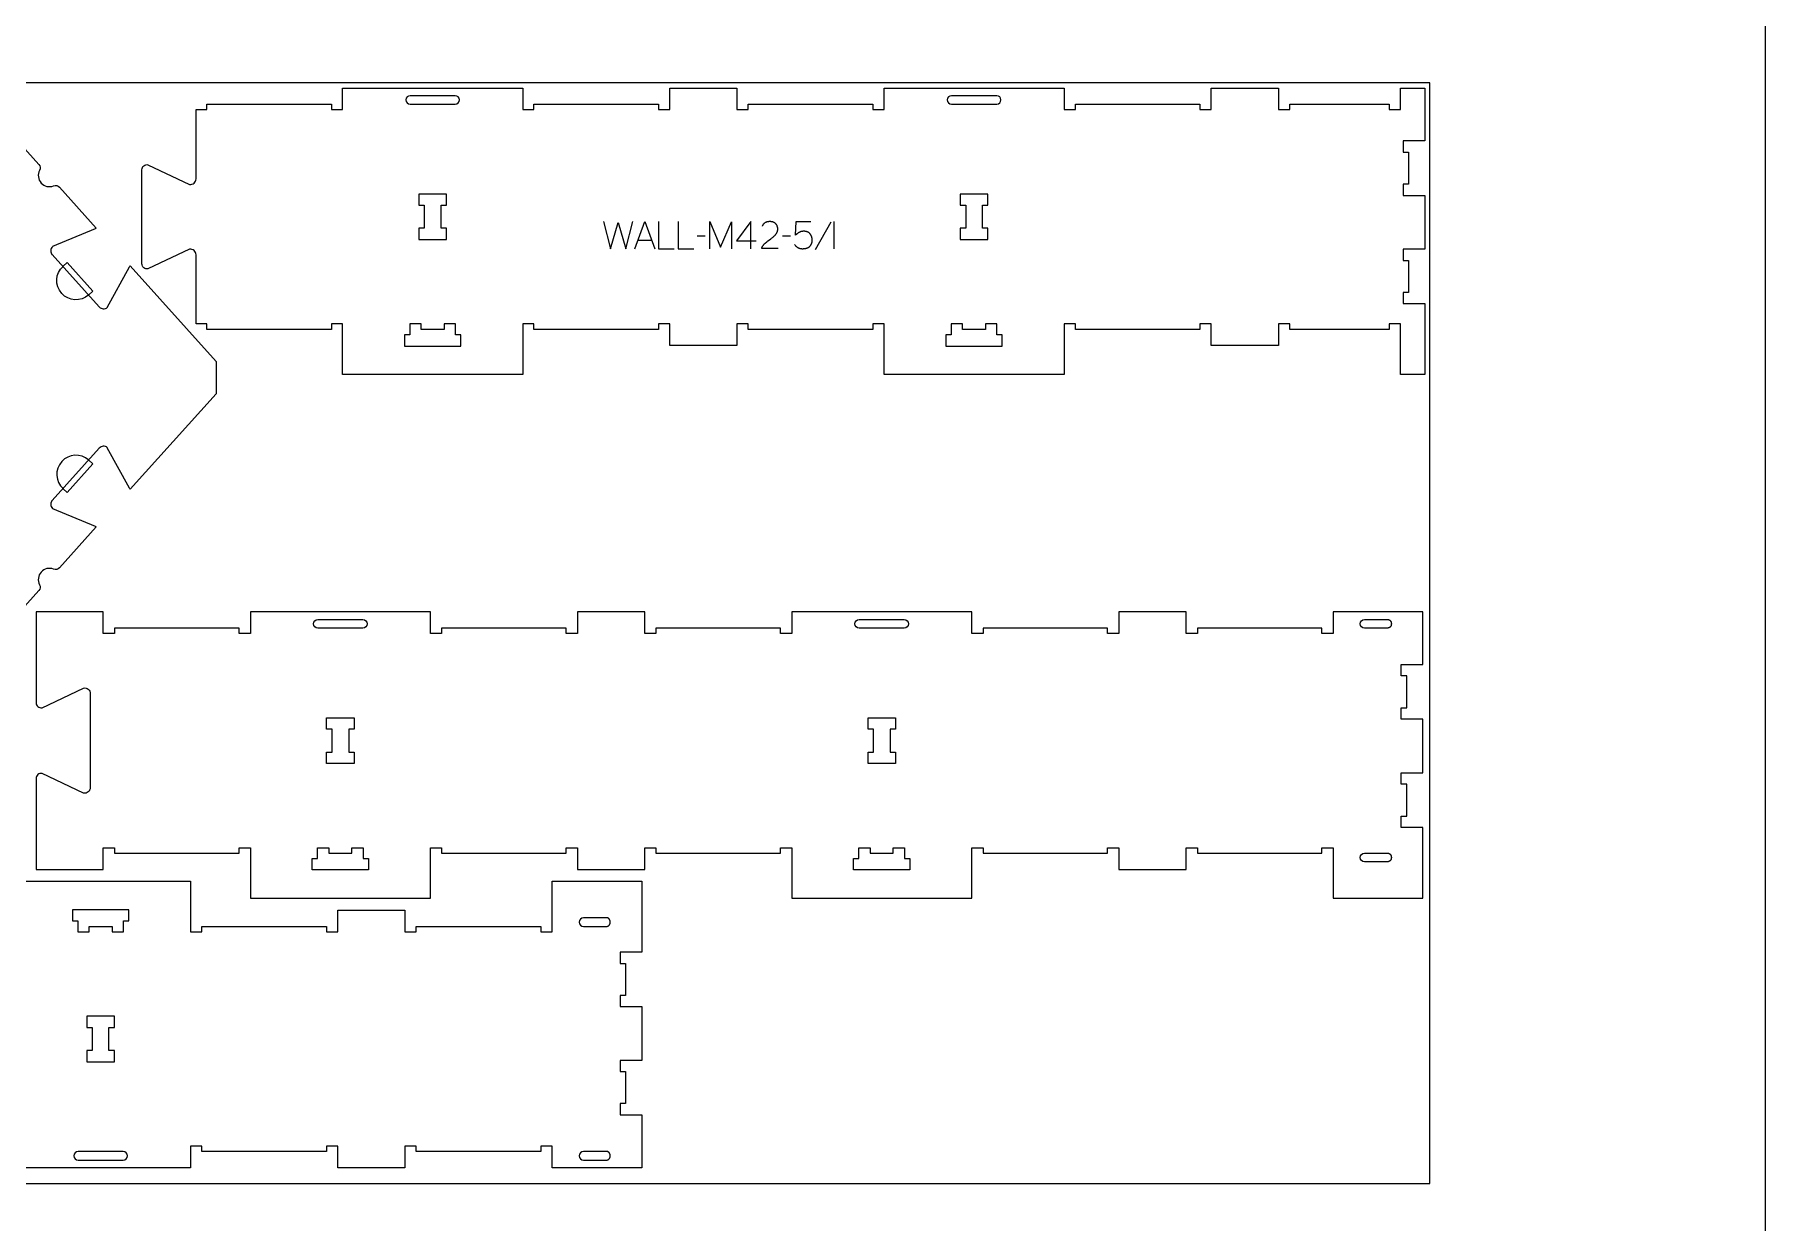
# Model space of a CAD drawing. Extents: x -7518 to -4335, y -27186 to -19593.
# Drawn here: x -6253 to -4335, y -25520 to -24203 of the extents above; entities that cross this region are included whole.
import ezdxf

# ---------------------------------------------------------------- set-up
doc = ezdxf.new("R2010")
doc.units = 0
for name, color, linetype in [('0_SHEET_SPRUCEPLY_2440X122', 1, 'CONTINUOUS'), ('1_ANYTOOL_1MMDEEP_LABELS_S', 2, 'CONTINUOUS'), ('3_ANYTOOL_CUTTHROUGH_INSID', 4, 'CONTINUOUS'), ('4_ANYTOOL_CUTTHROUGH_OUTSI', 5, 'CONTINUOUS'), ('5_ANYTOOL_HALF_MILL_9MM_IN', 3, 'CONTINUOUS'), ('DONOTCUT', 18, 'CONTINUOUS')]:
    doc.layers.add(name, color=color, linetype=linetype)

msp = doc.modelspace()

# ---------------------------------------------------------------- linework, layer by layer
at = {"layer": '0_SHEET_SPRUCEPLY_2440X122'}
msp.add_lwpolyline([(-7146.3, -24256.7), (-7146.3, -25476.7), (-4706.3, -25476.7), (-4706.3, -24256.7)], close=True, dxfattribs=at)
at = {"layer": '1_ANYTOOL_1MMDEEP_LABELS_S'}
for points in [[(-5622.1, -24410.5), (-5614.4, -24440.5), (-5605.9, -24411.4), (-5597.4, -24440.5), (-5589.9, -24410.5)], [(-5587.4, -24440.5), (-5576.5, -24410.5), (-5565.4, -24440.5)], [(-5561.1, -24410.5), (-5561.1, -24440.5), (-5544, -24440.5)], [(-5539.3, -24410.5), (-5539.3, -24440.5), (-5522.2, -24440.5)], [(-5504.4, -24440.5), (-5504.4, -24410.5), (-5492.4, -24438.9), (-5480.4, -24410.6), (-5480.4, -24440.5)], [(-5458.9, -24440.5), (-5458.8, -24410.4), (-5474.9, -24431.8)], [(-5428.7, -24440.4), (-5447, -24440.4), (-5446.8, -24439.9), (-5446.7, -24439.7), (-5446.7, -24439.5), (-5446.6, -24439.3), (-5446.5, -24439.1), (-5446.4, -24438.8), (-5446.3, -24438.6), (-5446.2, -24438.4), (-5446.1, -24438.2), (-5446, -24438), (-5445.9, -24437.8), (-5445.8, -24437.6), (-5445.6, -24437.4), (-5445.5, -24437.2), (-5445.4, -24437), (-5445.3, -24436.8), (-5445.1, -24436.6), (-5445, -24436.5), (-5444.9, -24436.3), (-5444.7, -24436.1), (-5444.6, -24435.9), (-5444.4, -24435.7), (-5444.3, -24435.6), (-5444.1, -24435.4), (-5444, -24435.2), (-5443.8, -24435), (-5443.6, -24434.9), (-5443.5, -24434.7), (-5443.3, -24434.6), (-5442.9, -24434.2), (-5441.4, -24433), (-5440, -24431.8), (-5438.4, -24430.7), (-5436.9, -24429.6), (-5436.2, -24429), (-5435.4, -24428.4), (-5434.7, -24427.8), (-5434, -24427.3), (-5433.4, -24426.7), (-5432.7, -24426.1), (-5432.1, -24425.5), (-5431.5, -24424.8), (-5431.4, -24424.7), (-5431.2, -24424.5), (-5431.1, -24424.4), (-5430.9, -24424.2), (-5430.8, -24424), (-5430.7, -24423.9), (-5430.6, -24423.7), (-5430.5, -24423.5), (-5430.4, -24423.3), (-5430.3, -24423.2), (-5430.2, -24423), (-5430.1, -24422.8), (-5430, -24422.6), (-5429.9, -24422.4), (-5429.8, -24422.3), (-5429.7, -24422.1), (-5429.7, -24421.9), (-5429.6, -24421.7), (-5429.5, -24421.5), (-5429.5, -24421.3), (-5429.4, -24421.1), (-5429.4, -24420.9), (-5429.3, -24420.7), (-5429.3, -24420.5), (-5429.3, -24420.2), (-5429.2, -24420), (-5429.2, -24419.8), (-5429.2, -24419.6), (-5429.2, -24419.4), (-5429.2, -24419.2), (-5429.1, -24418.9), (-5429.1, -24418.7), (-5429.1, -24418.5), (-5429.2, -24418.2), (-5429.2, -24418), (-5429.2, -24417.7), (-5429.2, -24417.5), (-5429.2, -24417.3), (-5429.3, -24417), (-5429.3, -24416.8), (-5429.3, -24416.6), (-5429.4, -24416.4), (-5429.4, -24416.2), (-5429.5, -24416), (-5429.6, -24415.8), (-5429.6, -24415.6), (-5429.7, -24415.4), (-5429.8, -24415.2), (-5429.9, -24415), (-5429.9, -24414.8), (-5430, -24414.6), (-5430.1, -24414.4), (-5430.2, -24414.3), (-5430.3, -24414.1), (-5430.4, -24413.9), (-5430.6, -24413.8), (-5430.7, -24413.6), (-5430.8, -24413.4), (-5430.9, -24413.3), (-5431.1, -24413.1), (-5431.2, -24413), (-5431.4, -24412.9), (-5431.5, -24412.7), (-5431.7, -24412.6), (-5431.8, -24412.5), (-5432, -24412.3), (-5432.2, -24412.2), (-5432.3, -24412.1), (-5432.5, -24412), (-5432.7, -24411.9), (-5432.8, -24411.8), (-5433, -24411.7), (-5433.2, -24411.6), (-5433.4, -24411.5), (-5433.6, -24411.4), (-5433.8, -24411.3), (-5433.9, -24411.2), (-5434.1, -24411.1), (-5434.3, -24411.1), (-5434.5, -24411), (-5434.7, -24410.9), (-5434.9, -24410.9), (-5435.1, -24410.8), (-5435.4, -24410.8), (-5435.6, -24410.7), (-5435.8, -24410.7), (-5436, -24410.6), (-5436.2, -24410.6), (-5436.4, -24410.6), (-5436.7, -24410.6), (-5436.9, -24410.5), (-5437.1, -24410.5), (-5437.3, -24410.5), (-5437.6, -24410.5), (-5438.1, -24410.5), (-5438.4, -24410.5), (-5438.8, -24410.5), (-5439.1, -24410.5), (-5439.5, -24410.6), (-5439.8, -24410.6), (-5440.2, -24410.7), (-5440.5, -24410.7), (-5440.8, -24410.8), (-5441.1, -24410.9), (-5441.3, -24410.9), (-5441.4, -24411), (-5441.6, -24411), (-5441.7, -24411.1), (-5441.9, -24411.1), (-5442, -24411.2), (-5442.2, -24411.3), (-5442.3, -24411.3), (-5442.5, -24411.4), (-5442.6, -24411.5), (-5442.7, -24411.5), (-5442.9, -24411.6), (-5443, -24411.7), (-5443.1, -24411.8), (-5443.3, -24411.8), (-5443.4, -24411.9), (-5443.5, -24412), (-5443.7, -24412.1), (-5443.8, -24412.2), (-5443.9, -24412.3), (-5444, -24412.4), (-5444.1, -24412.5), (-5444.3, -24412.6), (-5444.4, -24412.7), (-5444.5, -24412.8), (-5444.6, -24412.9), (-5444.7, -24413), (-5444.8, -24413.1), (-5444.9, -24413.2), (-5445, -24413.4), (-5445.2, -24413.5), (-5445.3, -24413.6), (-5445.5, -24413.8), (-5445.7, -24414.1), (-5445.8, -24414.4), (-5446, -24414.7), (-5446.2, -24415), (-5446.4, -24415.3), (-5446.5, -24415.6)], [(-5410.7, -24435.7), (-5410.5, -24436), (-5410.2, -24436.3), (-5410, -24436.6), (-5409.8, -24436.8), (-5409.6, -24437.1), (-5409.4, -24437.3), (-5409.1, -24437.6), (-5408.9, -24437.8), (-5408.6, -24438), (-5408.4, -24438.2), (-5408.1, -24438.4), (-5407.9, -24438.6), (-5407.6, -24438.8), (-5407.3, -24439), (-5407.1, -24439.1), (-5406.8, -24439.3), (-5406.5, -24439.4), (-5406.2, -24439.6), (-5405.9, -24439.7), (-5405.6, -24439.8), (-5405.3, -24439.9), (-5405, -24440), (-5404.7, -24440.1), (-5404.4, -24440.2), (-5404.1, -24440.3), (-5403.8, -24440.3), (-5403.4, -24440.4), (-5403.1, -24440.4), (-5402.8, -24440.4), (-5402.4, -24440.5), (-5402.1, -24440.5), (-5401.7, -24440.5), (-5401.3, -24440.5), (-5400.9, -24440.5), (-5400.5, -24440.4), (-5400.1, -24440.4), (-5399.7, -24440.4), (-5399.3, -24440.3), (-5398.9, -24440.3), (-5398.6, -24440.2), (-5398.2, -24440.2), (-5397.9, -24440.1), (-5397.5, -24440), (-5397.2, -24439.9), (-5396.8, -24439.8), (-5396.5, -24439.7), (-5396.2, -24439.6), (-5395.9, -24439.4), (-5395.7, -24439.4), (-5395.6, -24439.3), (-5395.4, -24439.2), (-5395.3, -24439.1), (-5395.1, -24439.1), (-5395, -24439), (-5394.8, -24438.9), (-5394.7, -24438.8), (-5394.5, -24438.7), (-5394.4, -24438.6), (-5394.3, -24438.5), (-5394.1, -24438.3), (-5394, -24438.2), (-5393.9, -24438.1), (-5393.7, -24438), (-5393.6, -24437.8), (-5393.5, -24437.7), (-5393.3, -24437.6), (-5393.2, -24437.4), (-5393.1, -24437.3), (-5393, -24437.1), (-5392.9, -24437), (-5392.8, -24436.8), (-5392.6, -24436.6), (-5392.5, -24436.5), (-5392.4, -24436.3), (-5392.3, -24436.1), (-5392.2, -24435.9), (-5392, -24435.6), (-5391.8, -24435.2), (-5391.7, -24434.9), (-5391.6, -24434.7), (-5391.5, -24434.4), (-5391.4, -24434.2), (-5391.3, -24433.9), (-5391.2, -24433.7), (-5391.2, -24433.5), (-5391.1, -24433.2), (-5391.1, -24433), (-5391, -24432.7), (-5391, -24432.5), (-5390.9, -24432.3), (-5390.9, -24432), (-5390.9, -24431.8), (-5390.9, -24431.5), (-5390.9, -24431.3), (-5390.9, -24431), (-5390.9, -24430.8), (-5390.9, -24430.5), (-5390.9, -24430.3), (-5390.9, -24430), (-5391, -24429.8), (-5391, -24429.5), (-5391, -24429.3), (-5391.1, -24429), (-5391.1, -24428.8), (-5391.2, -24428.5), (-5391.2, -24428.3), (-5391.3, -24428.1), (-5391.3, -24427.8), (-5391.4, -24427.6), (-5391.5, -24427.4), (-5391.5, -24427.1), (-5391.6, -24426.9), (-5391.7, -24426.7), (-5391.8, -24426.5), (-5391.9, -24426.3), (-5392, -24426.1), (-5392.1, -24425.9), (-5392.2, -24425.7), (-5392.3, -24425.5), (-5392.5, -24425.3), (-5392.6, -24425.1), (-5392.7, -24424.9), (-5392.8, -24424.7), (-5393, -24424.5), (-5393.1, -24424.3), (-5393.3, -24424.1), (-5393.4, -24423.9), (-5393.6, -24423.8), (-5393.7, -24423.6), (-5393.9, -24423.4), (-5394.1, -24423.3), (-5394.2, -24423.1), (-5394.4, -24423), (-5394.6, -24422.8), (-5394.8, -24422.7), (-5395, -24422.6), (-5395.2, -24422.5), (-5395.4, -24422.3), (-5395.6, -24422.2), (-5395.8, -24422.1), (-5396, -24422), (-5396.2, -24421.9), (-5396.4, -24421.8), (-5396.6, -24421.8), (-5396.9, -24421.7), (-5397.1, -24421.6), (-5397.3, -24421.5), (-5397.6, -24421.5), (-5397.8, -24421.4), (-5398.1, -24421.4), (-5398.3, -24421.3), (-5398.6, -24421.3), (-5398.8, -24421.3), (-5399.1, -24421.2), (-5399.4, -24421.2), (-5399.7, -24421.2), (-5399.9, -24421.2), (-5400.2, -24421.2), (-5400.6, -24421.2), (-5400.9, -24421.2), (-5401.3, -24421.2), (-5401.6, -24421.3), (-5401.9, -24421.3), (-5402.2, -24421.4), (-5402.6, -24421.4), (-5402.9, -24421.5), (-5403.2, -24421.6), (-5403.5, -24421.6), (-5403.8, -24421.7), (-5404.1, -24421.8), (-5404.4, -24421.9), (-5404.7, -24422.1), (-5405, -24422.2), (-5405.2, -24422.3), (-5405.5, -24422.5), (-5405.8, -24422.6), (-5406, -24422.8), (-5406.3, -24423), (-5406.6, -24423.1), (-5406.8, -24423.3), (-5407.1, -24423.5), (-5407.4, -24423.7), (-5407.6, -24423.9), (-5407.9, -24424.1), (-5408.2, -24424.3), (-5408.4, -24424.6), (-5409, -24425), (-5409.5, -24425.5), (-5408.7, -24410.5), (-5392.5, -24410.5)], [(-5370.3, -24411), (-5387.5, -24441.7)], [(-5366.8, -24410.5), (-5366.8, -24440.5)], [(-5583.9, -24430.9), (-5569, -24430.9)], [(-5509.6, -24426.6), (-5518.4, -24426.7)], [(-5474.9, -24431.8), (-5453.1, -24431.8)], [(-5415, -24426.6), (-5423.7, -24426.7)]]:
    msp.add_lwpolyline(points, dxfattribs=at)
at = {"layer": '3_ANYTOOL_CUTTHROUGH_INSID', "color": 4}
for points in [[(-5786.5, -24270.9), (-5836.5, -24270.9, 1), (-5836.5, -24280.4), (-5786.5, -24280.4, 1)], [(-5186.5, -24270.9), (-5236.5, -24270.9, 1), (-5236.5, -24280.4), (-5186.5, -24280.4, 1)], [(-5938.9, -24851.5), (-5888.9, -24851.5, -1), (-5888.9, -24861), (-5938.9, -24861, -1)], [(-5338.9, -24851.5), (-5288.9, -24851.5, -1), (-5288.9, -24861), (-5338.9, -24861, -1)], [(-4778.9, -24851.5), (-4753.1, -24851.5), (-4753, -24851.5), (-4752.9, -24851.5), (-4752.8, -24851.5), (-4752.7, -24851.5), (-4752.6, -24851.5), (-4752.6, -24851.5), (-4752.5, -24851.5), (-4752.4, -24851.6), (-4752.3, -24851.6), (-4752.2, -24851.6), (-4752.1, -24851.6), (-4752, -24851.7), (-4751.9, -24851.7), (-4751.8, -24851.8), (-4751.7, -24851.8), (-4751.6, -24851.8), (-4751.5, -24851.9), (-4751.4, -24851.9), (-4751.3, -24852), (-4751.2, -24852), (-4751.1, -24852.1), (-4751, -24852.2), (-4750.9, -24852.2), (-4750.9, -24852.3), (-4750.8, -24852.4), (-4750.7, -24852.4), (-4750.6, -24852.5), (-4750.5, -24852.6), (-4750.5, -24852.7), (-4750.4, -24852.8), (-4750.3, -24852.8), (-4750.2, -24852.9), (-4750.2, -24853), (-4750.1, -24853.1), (-4750, -24853.2), (-4750, -24853.3), (-4749.9, -24853.4), (-4749.8, -24853.5), (-4749.8, -24853.6), (-4749.7, -24853.7), (-4749.7, -24853.8), (-4749.6, -24853.9), (-4749.6, -24854), (-4749.5, -24854.1), (-4749.5, -24854.2), (-4749.5, -24854.3), (-4749.4, -24854.4), (-4749.4, -24854.5), (-4749.4, -24854.6), (-4749.3, -24854.7), (-4749.3, -24854.8), (-4749.3, -24854.9), (-4749.2, -24855.1), (-4749.2, -24855.2), (-4749.2, -24855.3), (-4749.2, -24855.4), (-4749.2, -24855.5), (-4749.2, -24855.6), (-4749.2, -24855.7), (-4749.1, -24855.8), (-4749.1, -24855.9), (-4749.1, -24856), (-4749.1, -24856.1), (-4749.1, -24856.2), (-4749.1, -24856.3), (-4749.1, -24856.4), (-4749.1, -24856.6), (-4749.1, -24856.7), (-4749.2, -24856.8), (-4749.2, -24856.9), (-4749.2, -24857), (-4749.2, -24857.1), (-4749.2, -24857.2), (-4749.2, -24857.3), (-4749.2, -24857.4), (-4749.3, -24857.5), (-4749.3, -24857.6), (-4749.3, -24857.7), (-4749.4, -24857.8), (-4749.4, -24858), (-4749.4, -24858.1), (-4749.5, -24858.2), (-4749.5, -24858.3), (-4749.5, -24858.4), (-4749.6, -24858.5), (-4749.6, -24858.6), (-4749.7, -24858.7), (-4749.7, -24858.8), (-4749.8, -24858.9), (-4749.8, -24859), (-4749.9, -24859.1), (-4750, -24859.2), (-4750, -24859.3), (-4750.1, -24859.4), (-4750.2, -24859.5), (-4750.2, -24859.5), (-4750.3, -24859.6), (-4750.4, -24859.7), (-4750.5, -24859.8), (-4750.5, -24859.9), (-4750.6, -24860), (-4750.7, -24860), (-4750.8, -24860.1), (-4750.9, -24860.2), (-4750.9, -24860.2), (-4751, -24860.3), (-4751.1, -24860.4), (-4751.2, -24860.4), (-4751.3, -24860.5), (-4751.4, -24860.5), (-4751.5, -24860.6), (-4751.6, -24860.6), (-4751.7, -24860.7), (-4751.8, -24860.7), (-4751.9, -24860.8), (-4752, -24860.8), (-4752.1, -24860.8), (-4752.2, -24860.8), (-4752.3, -24860.9), (-4752.4, -24860.9), (-4752.5, -24860.9), (-4752.6, -24860.9), (-4752.6, -24861), (-4752.7, -24861), (-4752.8, -24861), (-4752.9, -24861), (-4753, -24861), (-4753.1, -24861), (-4778.9, -24861, -1)], [(-4778.9, -25120, -1), (-4778.9, -25110.5), (-4753.1, -25110.5), (-4753, -25110.5), (-4752.9, -25110.5), (-4752.8, -25110.5), (-4752.7, -25110.5), (-4752.6, -25110.5), (-4752.6, -25110.5), (-4752.5, -25110.5), (-4752.4, -25110.6), (-4752.3, -25110.6), (-4752.2, -25110.6), (-4752.1, -25110.6), (-4752, -25110.7), (-4751.9, -25110.7), (-4751.8, -25110.8), (-4751.7, -25110.8), (-4751.6, -25110.8), (-4751.5, -25110.9), (-4751.4, -25110.9), (-4751.3, -25111), (-4751.2, -25111), (-4751.1, -25111.1), (-4751, -25111.2), (-4750.9, -25111.2), (-4750.9, -25111.3), (-4750.8, -25111.4), (-4750.7, -25111.4), (-4750.6, -25111.5), (-4750.5, -25111.6), (-4750.5, -25111.7), (-4750.4, -25111.8), (-4750.3, -25111.8), (-4750.2, -25111.9), (-4750.2, -25112), (-4750.1, -25112.1), (-4750, -25112.2), (-4750, -25112.3), (-4749.9, -25112.4), (-4749.8, -25112.5), (-4749.8, -25112.6), (-4749.7, -25112.7), (-4749.7, -25112.8), (-4749.6, -25112.9), (-4749.6, -25113), (-4749.5, -25113.1), (-4749.5, -25113.2), (-4749.5, -25113.3), (-4749.4, -25113.4), (-4749.4, -25113.5), (-4749.4, -25113.6), (-4749.3, -25113.7), (-4749.3, -25113.8), (-4749.3, -25113.9), (-4749.2, -25114.1), (-4749.2, -25114.2), (-4749.2, -25114.3), (-4749.2, -25114.4), (-4749.2, -25114.5), (-4749.2, -25114.6), (-4749.2, -25114.7), (-4749.1, -25114.8), (-4749.1, -25114.9), (-4749.1, -25115), (-4749.1, -25115.1), (-4749.1, -25115.2), (-4749.1, -25115.3), (-4749.1, -25115.4), (-4749.1, -25115.6), (-4749.1, -25115.7), (-4749.2, -25115.8), (-4749.2, -25115.9), (-4749.2, -25116), (-4749.2, -25116.1), (-4749.2, -25116.2), (-4749.2, -25116.3), (-4749.2, -25116.4), (-4749.3, -25116.5), (-4749.3, -25116.6), (-4749.3, -25116.7), (-4749.4, -25116.8), (-4749.4, -25117), (-4749.4, -25117.1), (-4749.5, -25117.2), (-4749.5, -25117.3), (-4749.5, -25117.4), (-4749.6, -25117.5), (-4749.6, -25117.6), (-4749.7, -25117.7), (-4749.7, -25117.8), (-4749.8, -25117.9), (-4749.8, -25118), (-4749.9, -25118.1), (-4750, -25118.2), (-4750, -25118.3), (-4750.1, -25118.4), (-4750.2, -25118.5), (-4750.2, -25118.5), (-4750.3, -25118.6), (-4750.4, -25118.7), (-4750.5, -25118.8), (-4750.5, -25118.9), (-4750.6, -25119), (-4750.7, -25119), (-4750.8, -25119.1), (-4750.9, -25119.2), (-4750.9, -25119.2), (-4751, -25119.3), (-4751.1, -25119.4), (-4751.2, -25119.4), (-4751.3, -25119.5), (-4751.4, -25119.5), (-4751.5, -25119.6), (-4751.6, -25119.6), (-4751.7, -25119.7), (-4751.8, -25119.7), (-4751.9, -25119.8), (-4752, -25119.8), (-4752.1, -25119.8), (-4752.2, -25119.8), (-4752.3, -25119.9), (-4752.4, -25119.9), (-4752.5, -25119.9), (-4752.6, -25119.9), (-4752.6, -25120), (-4752.7, -25120), (-4752.8, -25120), (-4752.9, -25120), (-4753, -25120), (-4753.1, -25120)], [(-5644.5, -25182.1, 1), (-5644.5, -25191.6), (-5618.8, -25191.6), (-5618.7, -25191.6), (-5618.6, -25191.6), (-5618.5, -25191.6), (-5618.4, -25191.6), (-5618.3, -25191.6), (-5618.2, -25191.6), (-5618.1, -25191.5), (-5618, -25191.5), (-5617.9, -25191.5), (-5617.8, -25191.5), (-5617.7, -25191.4), (-5617.6, -25191.4), (-5617.5, -25191.4), (-5617.4, -25191.3), (-5617.3, -25191.3), (-5617.2, -25191.3), (-5617.1, -25191.2), (-5617, -25191.2), (-5617, -25191.1), (-5616.9, -25191.1), (-5616.8, -25191), (-5616.7, -25190.9), (-5616.6, -25190.9), (-5616.5, -25190.8), (-5616.4, -25190.7), (-5616.3, -25190.7), (-5616.3, -25190.6), (-5616.2, -25190.5), (-5616.1, -25190.4), (-5616, -25190.3), (-5616, -25190.3), (-5615.9, -25190.2), (-5615.8, -25190.1), (-5615.7, -25190), (-5615.7, -25189.9), (-5615.6, -25189.8), (-5615.6, -25189.7), (-5615.5, -25189.6), (-5615.4, -25189.5), (-5615.4, -25189.4), (-5615.3, -25189.3), (-5615.3, -25189.2), (-5615.2, -25189.1), (-5615.2, -25189), (-5615.1, -25188.9), (-5615.1, -25188.8), (-5615.1, -25188.7), (-5615, -25188.6), (-5615, -25188.5), (-5615, -25188.4), (-5614.9, -25188.3), (-5614.9, -25188.2), (-5614.9, -25188), (-5614.9, -25187.9), (-5614.9, -25187.8), (-5614.8, -25187.7), (-5614.8, -25187.6), (-5614.8, -25187.5), (-5614.8, -25187.4), (-5614.8, -25187.3), (-5614.8, -25187.2), (-5614.8, -25187.1), (-5614.8, -25187), (-5614.8, -25186.9), (-5614.8, -25186.8), (-5614.8, -25186.6), (-5614.8, -25186.5), (-5614.8, -25186.4), (-5614.8, -25186.3), (-5614.8, -25186.2), (-5614.8, -25186.1), (-5614.8, -25186), (-5614.9, -25185.9), (-5614.9, -25185.8), (-5614.9, -25185.7), (-5614.9, -25185.6), (-5614.9, -25185.5), (-5615, -25185.4), (-5615, -25185.2), (-5615, -25185.1), (-5615.1, -25185), (-5615.1, -25184.9), (-5615.1, -25184.8), (-5615.2, -25184.7), (-5615.2, -25184.6), (-5615.3, -25184.5), (-5615.3, -25184.4), (-5615.4, -25184.3), (-5615.4, -25184.2), (-5615.5, -25184.1), (-5615.6, -25184), (-5615.6, -25183.9), (-5615.7, -25183.8), (-5615.7, -25183.7), (-5615.8, -25183.6), (-5615.9, -25183.5), (-5616, -25183.5), (-5616, -25183.4), (-5616.1, -25183.3), (-5616.2, -25183.2), (-5616.3, -25183.1), (-5616.3, -25183.1), (-5616.4, -25183), (-5616.5, -25182.9), (-5616.6, -25182.9), (-5616.7, -25182.8), (-5616.8, -25182.7), (-5616.9, -25182.7), (-5617, -25182.6), (-5617, -25182.6), (-5617.1, -25182.5), (-5617.2, -25182.5), (-5617.3, -25182.4), (-5617.4, -25182.4), (-5617.5, -25182.3), (-5617.6, -25182.3), (-5617.7, -25182.3), (-5617.8, -25182.2), (-5617.9, -25182.2), (-5618, -25182.2), (-5618.1, -25182.2), (-5618.2, -25182.2), (-5618.3, -25182.1), (-5618.4, -25182.1), (-5618.5, -25182.1), (-5618.6, -25182.1), (-5618.7, -25182.1), (-5618.8, -25182.1)], [(-6204.5, -25450.6), (-6154.5, -25450.6, 1), (-6154.5, -25441.1), (-6204.5, -25441.1, 1)], [(-5644.5, -25450.6), (-5618.8, -25450.6), (-5618.7, -25450.6), (-5618.6, -25450.6), (-5618.5, -25450.6), (-5618.4, -25450.6), (-5618.3, -25450.6), (-5618.2, -25450.6), (-5618.1, -25450.5), (-5618, -25450.5), (-5617.9, -25450.5), (-5617.8, -25450.5), (-5617.7, -25450.4), (-5617.6, -25450.4), (-5617.5, -25450.4), (-5617.4, -25450.3), (-5617.3, -25450.3), (-5617.2, -25450.3), (-5617.1, -25450.2), (-5617, -25450.2), (-5617, -25450.1), (-5616.9, -25450.1), (-5616.8, -25450), (-5616.7, -25449.9), (-5616.6, -25449.9), (-5616.5, -25449.8), (-5616.4, -25449.7), (-5616.3, -25449.7), (-5616.3, -25449.6), (-5616.2, -25449.5), (-5616.1, -25449.4), (-5616, -25449.3), (-5616, -25449.3), (-5615.9, -25449.2), (-5615.8, -25449.1), (-5615.7, -25449), (-5615.7, -25448.9), (-5615.6, -25448.8), (-5615.6, -25448.7), (-5615.5, -25448.6), (-5615.4, -25448.5), (-5615.4, -25448.4), (-5615.3, -25448.3), (-5615.3, -25448.2), (-5615.2, -25448.1), (-5615.2, -25448), (-5615.1, -25447.9), (-5615.1, -25447.8), (-5615.1, -25447.7), (-5615, -25447.6), (-5615, -25447.5), (-5615, -25447.4), (-5614.9, -25447.3), (-5614.9, -25447.2), (-5614.9, -25447), (-5614.9, -25446.9), (-5614.9, -25446.8), (-5614.8, -25446.7), (-5614.8, -25446.6), (-5614.8, -25446.5), (-5614.8, -25446.4), (-5614.8, -25446.3), (-5614.8, -25446.2), (-5614.8, -25446.1), (-5614.8, -25446), (-5614.8, -25445.9), (-5614.8, -25445.8), (-5614.8, -25445.6), (-5614.8, -25445.5), (-5614.8, -25445.4), (-5614.8, -25445.3), (-5614.8, -25445.2), (-5614.8, -25445.1), (-5614.8, -25445), (-5614.9, -25444.9), (-5614.9, -25444.8), (-5614.9, -25444.7), (-5614.9, -25444.6), (-5614.9, -25444.5), (-5615, -25444.4), (-5615, -25444.2), (-5615, -25444.1), (-5615.1, -25444), (-5615.1, -25443.9), (-5615.1, -25443.8), (-5615.2, -25443.7), (-5615.2, -25443.6), (-5615.3, -25443.5), (-5615.3, -25443.4), (-5615.4, -25443.3), (-5615.4, -25443.2), (-5615.5, -25443.1), (-5615.6, -25443), (-5615.6, -25442.9), (-5615.7, -25442.8), (-5615.7, -25442.7), (-5615.8, -25442.6), (-5615.9, -25442.5), (-5616, -25442.5), (-5616, -25442.4), (-5616.1, -25442.3), (-5616.2, -25442.2), (-5616.3, -25442.1), (-5616.3, -25442.1), (-5616.4, -25442), (-5616.5, -25441.9), (-5616.6, -25441.9), (-5616.7, -25441.8), (-5616.8, -25441.7), (-5616.9, -25441.7), (-5617, -25441.6), (-5617, -25441.6), (-5617.1, -25441.5), (-5617.2, -25441.5), (-5617.3, -25441.4), (-5617.4, -25441.4), (-5617.5, -25441.3), (-5617.6, -25441.3), (-5617.7, -25441.3), (-5617.8, -25441.2), (-5617.9, -25441.2), (-5618, -25441.2), (-5618.1, -25441.2), (-5618.2, -25441.2), (-5618.3, -25441.1), (-5618.4, -25441.1), (-5618.5, -25441.1), (-5618.6, -25441.1), (-5618.7, -25441.1), (-5618.8, -25441.1), (-5644.5, -25441.1, 1)]]:
    msp.add_lwpolyline(points, format="xyb", close=True, dxfattribs=at)
for points in [[(-5802.3, -24417.9), (-5802.3, -24392.4), (-5796.3, -24392.4), (-5796.3, -24379.9), (-5826.8, -24379.9), (-5826.8, -24392.4), (-5820.8, -24392.4), (-5820.8, -24417.9), (-5826.8, -24417.9), (-5826.8, -24430.4), (-5796.3, -24430.4), (-5796.3, -24417.9)], [(-5202.3, -24417.9), (-5202.3, -24392.4), (-5196.3, -24392.4), (-5196.3, -24379.9), (-5226.8, -24379.9), (-5226.8, -24392.4), (-5220.8, -24392.4), (-5220.8, -24417.9), (-5226.8, -24417.9), (-5226.8, -24430.4), (-5196.3, -24430.4), (-5196.3, -24417.9)], [(-5824.3, -24529.9), (-5824.3, -24523.9), (-5836.8, -24523.9), (-5836.8, -24535.9), (-5842.8, -24535.9), (-5842.8, -24548.4), (-5780.3, -24548.4), (-5780.3, -24535.9), (-5786.3, -24535.9), (-5786.3, -24523.9), (-5798.8, -24523.9), (-5798.8, -24529.9)], [(-5224.3, -24529.9), (-5224.3, -24523.9), (-5236.8, -24523.9), (-5236.8, -24535.9), (-5242.8, -24535.9), (-5242.8, -24548.4), (-5180.3, -24548.4), (-5180.3, -24535.9), (-5186.3, -24535.9), (-5186.3, -24523.9), (-5198.8, -24523.9), (-5198.8, -24529.9)], [(-5923.1, -24998.5), (-5923.1, -24973), (-5929.1, -24973), (-5929.1, -24960.5), (-5898.6, -24960.5), (-5898.6, -24973), (-5904.6, -24973), (-5904.6, -24998.5), (-5898.6, -24998.5), (-5898.6, -25011), (-5929.1, -25011), (-5929.1, -24998.5)], [(-5323.1, -24998.5), (-5323.1, -24973), (-5329.1, -24973), (-5329.1, -24960.5), (-5298.6, -24960.5), (-5298.6, -24973), (-5304.6, -24973), (-5304.6, -24998.5), (-5298.6, -24998.5), (-5298.6, -25011), (-5329.1, -25011), (-5329.1, -24998.5)], [(-5901.1, -25110.5), (-5901.1, -25104.5), (-5888.6, -25104.5), (-5888.6, -25116.5), (-5882.6, -25116.5), (-5882.6, -25129), (-5945.1, -25129), (-5945.1, -25116.5), (-5939.1, -25116.5), (-5939.1, -25104.5), (-5926.6, -25104.5), (-5926.6, -25110.5)], [(-5301.1, -25110.5), (-5301.1, -25104.5), (-5288.6, -25104.5), (-5288.6, -25116.5), (-5282.6, -25116.5), (-5282.6, -25129), (-5345.1, -25129), (-5345.1, -25116.5), (-5339.1, -25116.5), (-5339.1, -25104.5), (-5326.6, -25104.5), (-5326.6, -25110.5)], [(-6166.8, -25191.6), (-6166.8, -25197.6), (-6154.3, -25197.6), (-6154.3, -25185.6), (-6148.3, -25185.6), (-6148.3, -25173.1), (-6210.8, -25173.1), (-6210.8, -25185.6), (-6204.8, -25185.6), (-6204.8, -25197.6), (-6192.3, -25197.6), (-6192.3, -25191.6)], [(-6188.8, -25303.6), (-6188.8, -25329.1), (-6194.8, -25329.1), (-6194.8, -25341.6), (-6164.3, -25341.6), (-6164.3, -25329.1), (-6170.3, -25329.1), (-6170.3, -25303.6), (-6164.3, -25303.6), (-6164.3, -25291.1), (-6194.8, -25291.1), (-6194.8, -25303.6)]]:
    msp.add_lwpolyline(points, close=True, dxfattribs=at)
at = {"layer": '4_ANYTOOL_CUTTHROUGH_OUTSI', "color": 5}
for points in [[(-4751.5, -24280.4), (-4751.5, -24286.4), (-4739, -24286.4), (-4739, -24286.2), (-4739, -24262.4), (-4712, -24262.4), (-4712, -24320.9), (-4736, -24320.9), (-4736, -24333.4), (-4730, -24333.4), (-4730, -24368.9), (-4736, -24368.9), (-4736, -24381.4), (-4712, -24381.4), (-4712, -24440.9), (-4736, -24440.9), (-4736, -24453.4), (-4730, -24453.4), (-4730, -24488.9), (-4736, -24488.9), (-4736, -24501.4), (-4712, -24501.4), (-4712, -24579.9), (-4739, -24579.9), (-4739, -24523.9), (-4751.5, -24523.9), (-4751.5, -24529.9), (-4761.5, -24529.9), (-4861.8, -24529.9), (-4861.8, -24523.9), (-4874.3, -24523.9), (-4874.3, -24547.9), (-4948.8, -24547.9), (-4948.8, -24523.9), (-4961.3, -24523.9), (-4961.3, -24529.9), (-5099.3, -24529.9), (-5099.3, -24523.9), (-5111.8, -24523.9), (-5111.8, -24524.2), (-5111.8, -24579.9), (-5311.3, -24579.9), (-5311.3, -24524.2), (-5311.3, -24523.9), (-5323.8, -24523.9), (-5323.8, -24529.9), (-5361.5, -24529.9), (-5461.8, -24529.9), (-5461.8, -24523.9), (-5474.3, -24523.9), (-5474.3, -24547.9), (-5548.8, -24547.9), (-5548.8, -24523.9), (-5561.3, -24523.9), (-5561.3, -24529.9), (-5699.3, -24529.9), (-5699.3, -24523.9), (-5711.8, -24523.9), (-5711.8, -24524.2), (-5711.8, -24579.9), (-5911.3, -24579.9), (-5911.3, -24524.2), (-5911.3, -24523.9), (-5923.8, -24523.9), (-5923.8, -24529.9), (-5961.5, -24529.9), (-6061.8, -24529.9), (-6061.8, -24523.9), (-6073.8, -24523.9), (-6073.8, -24447.2), (-6073.8, -24447.2, 0.463455), (-6081, -24441.1), (-6081.1, -24441.1), (-6081.1, -24441.1), (-6127.1, -24462.9), (-6127.1, -24462.9, -0.461625), (-6133.8, -24457.3), (-6133.8, -24353, -0.461625), (-6127.1, -24347.4), (-6081.1, -24369.2), (-6081, -24369.2), (-6081, -24369.2, 0.463455), (-6073.8, -24363.1), (-6073.8, -24286.4), (-6061.8, -24286.4), (-6061.8, -24280.4), (-5961.5, -24280.4), (-5923.8, -24280.4), (-5923.8, -24286.4), (-5911.3, -24286.4), (-5911.3, -24262.4), (-5711.8, -24262.4), (-5711.8, -24286.2), (-5711.8, -24286.4), (-5699.3, -24286.4), (-5699.3, -24280.4), (-5561.3, -24280.4), (-5561.3, -24286.4), (-5548.8, -24286.4), (-5548.8, -24262.4), (-5474.3, -24262.4), (-5474.3, -24286.2), (-5474.3, -24286.4), (-5461.8, -24286.4), (-5461.8, -24280.4), (-5361.5, -24280.4), (-5323.8, -24280.4), (-5323.8, -24286.4), (-5311.3, -24286.4), (-5311.3, -24262.4), (-5111.8, -24262.4), (-5111.8, -24286.2), (-5111.8, -24286.4), (-5099.3, -24286.4), (-5099.3, -24280.4), (-4961.3, -24280.4), (-4961.3, -24286.4), (-4948.8, -24286.4), (-4948.8, -24262.4), (-4874.3, -24262.4), (-4874.3, -24286.4), (-4861.8, -24286.4), (-4861.8, -24280.4), (-4761.5, -24280.4), (-4751.5, -24280.4)], [(-6244.5, -25022.1, 0.218884), (-6249.1, -25023.4, 0.220464), (-6251.1, -25027.8), (-6251.1, -25104.7), (-6251.1, -25128.5), (-6176.6, -25128.5), (-6176.6, -25104.5), (-6164.1, -25104.5), (-6164.1, -25110.5), (-6026.1, -25110.5), (-6026.1, -25104.5), (-6013.6, -25104.5), (-6013.6, -25160.5), (-5814.1, -25160.5), (-5814.1, -25104.5), (-5801.6, -25104.5), (-5801.6, -25110.5), (-5663.6, -25110.5), (-5663.6, -25104.5), (-5651.1, -25104.5), (-5651.1, -25128.5), (-5576.6, -25128.5), (-5576.6, -25104.5), (-5564.1, -25104.5), (-5564.1, -25110.5), (-5426.1, -25110.5), (-5426.1, -25104.5), (-5413.6, -25104.5), (-5413.6, -25104.7), (-5413.6, -25160.5), (-5214.1, -25160.5), (-5214.1, -25104.5), (-5201.6, -25104.5), (-5201.6, -25110.5), (-5063.6, -25110.5), (-5063.6, -25104.5), (-5051.1, -25104.5), (-5051.1, -25128.5), (-4976.6, -25128.5), (-4976.6, -25104.5), (-4964.1, -25104.5), (-4964.1, -25110.5), (-4826.1, -25110.5), (-4826.1, -25104.5), (-4813.6, -25104.5), (-4813.6, -25160.5), (-4714.1, -25160.5), (-4714.1, -25140.7), (-4714.1, -25128.7), (-4714.1, -25082), (-4738.1, -25082), (-4738.1, -25069.5), (-4732.1, -25069.5), (-4732.1, -25034), (-4738.1, -25034), (-4738.1, -25021.5), (-4714.1, -25021.5), (-4714.1, -24962), (-4738.1, -24962), (-4738.1, -24949.5), (-4732.1, -24949.5), (-4732.1, -24914), (-4738.1, -24914), (-4738.1, -24901.5), (-4714.1, -24901.5), (-4714.1, -24843), (-4813.6, -24843), (-4813.6, -24867), (-4826.1, -24867), (-4826.1, -24861), (-4964.1, -24861), (-4964.1, -24867), (-4976.6, -24867), (-4976.6, -24843), (-5051.1, -24843), (-5051.1, -24867), (-5063.6, -24867), (-5063.6, -24861), (-5201.6, -24861), (-5201.6, -24867), (-5214.1, -24867), (-5214.1, -24843), (-5413.6, -24843), (-5413.6, -24867), (-5426.1, -24867), (-5426.1, -24861), (-5564.1, -24861), (-5564.1, -24867), (-5576.6, -24867), (-5576.6, -24843), (-5651.1, -24843), (-5651.1, -24867), (-5663.6, -24867), (-5663.6, -24861), (-5801.6, -24861), (-5801.6, -24867), (-5814.1, -24867), (-5814.1, -24843), (-6013.6, -24843), (-6013.6, -24867), (-6026.1, -24867), (-6026.1, -24861), (-6164.1, -24861), (-6164.1, -24867), (-6176.6, -24867), (-6176.6, -24843), (-6251.1, -24843), (-6251.1, -24943.7), (-6251.1, -24943.7, 0.461625), (-6244.5, -24949.3), (-6198.4, -24927.5), (-6198.4, -24927.5), (-6198.4, -24927.5, -0.220464), (-6193.3, -24928.8, -0.220464), (-6191.1, -24933.6), (-6191.1, -25037.9, -0.463455), (-6198.4, -25044), (-6198.4, -25044), (-6198.5, -25044), (-6244.5, -25022.1)]]:
    msp.add_lwpolyline(points, format="xyb", close=True, dxfattribs=at)
msp.add_lwpolyline([(-6288.9, -24301.5), (-6247.9, -24347.1), (-6247.9, -24347.1, -0.317837), (-6247.1, -24353.7, 0.707107), (-6231.7, -24370.8, -0.317837), (-6225.2, -24372.3), (-6184.3, -24417.7, -0.061485), (-6185.5, -24418.5), (-6232.7, -24438.2), (-6232.7, -24438.2), (-6232.7, -24438.3), (-6232.7, -24438.3, 0.198912), (-6234.8, -24442.6), (-6234.8, -24442.7), (-6234.8, -24442.9), (-6234.8, -24443), (-6234.8, -24443.2), (-6234.8, -24443.4), (-6234.8, -24443.5), (-6234.8, -24443.7), (-6234.7, -24443.8), (-6234.7, -24444), (-6234.7, -24444.1), (-6234.7, -24444.3), (-6234.6, -24444.4), (-6234.6, -24444.6), (-6234.5, -24444.7), (-6234.5, -24444.9), (-6234.4, -24445), (-6234.4, -24445.2), (-6234.3, -24445.3), (-6234.3, -24445.4), (-6234.2, -24445.6), (-6234.1, -24445.7), (-6234.1, -24445.9), (-6234, -24446), (-6233.9, -24446.1), (-6233.8, -24446.3), (-6233.8, -24446.4), (-6233.7, -24446.5), (-6233.6, -24446.6), (-6233.5, -24446.8), (-6233.4, -24446.9), (-6233.3, -24447), (-6233.2, -24447.1), (-6181, -24505.1, 0.414214), (-6172.2, -24505.5), (-6172.2, -24505.5), (-6172.1, -24505.5), (-6147.6, -24460.6), (-6147.6, -24460.6, -0.061485), (-6146.7, -24459.5), (-6051.3, -24565.4), (-6051.3, -24601.2), (-6146.7, -24707.1), (-6146.7, -24707.1, -0.061485), (-6147.6, -24706), (-6172.1, -24661.1), (-6172.2, -24661.1), (-6172.2, -24661), (-6172.2, -24661, 0.414214), (-6181, -24661.5), (-6233.2, -24719.5), (-6233.3, -24719.6), (-6233.4, -24719.7), (-6233.5, -24719.8), (-6233.6, -24719.9), (-6233.7, -24720.1), (-6233.8, -24720.2), (-6233.8, -24720.3), (-6233.9, -24720.4), (-6234, -24720.6), (-6234.1, -24720.7), (-6234.1, -24720.9), (-6234.2, -24721), (-6234.3, -24721.1), (-6234.3, -24721.3), (-6234.4, -24721.4), (-6234.4, -24721.6), (-6234.5, -24721.7), (-6234.5, -24721.9), (-6234.6, -24722), (-6234.6, -24722.2), (-6234.7, -24722.3), (-6234.7, -24722.5), (-6234.7, -24722.6), (-6234.7, -24722.8), (-6234.8, -24722.9), (-6234.8, -24723.1), (-6234.8, -24723.2), (-6234.8, -24723.4), (-6234.8, -24723.5), (-6234.8, -24723.7), (-6234.8, -24723.8), (-6234.8, -24724, 0.198912), (-6232.7, -24728.3), (-6232.7, -24728.3), (-6232.7, -24728.3), (-6185.5, -24748.1), (-6185.5, -24748.1, -0.061485), (-6184.3, -24748.8), (-6225.2, -24794.3, -0.317837), (-6231.7, -24795.7, 0.707107), (-6247.1, -24812.9, -0.317837), (-6247.9, -24819.5), (-6288.9, -24865)], format="xyb", dxfattribs=at)
msp.add_lwpolyline([(-6279.3, -25141.6), (-6079.8, -25141.6), (-6079.8, -25197.4), (-6079.8, -25197.6), (-6067.3, -25197.6), (-6067.3, -25191.6), (-5929.3, -25191.6), (-5929.3, -25197.6), (-5916.8, -25197.6), (-5916.8, -25173.6), (-5842.3, -25173.6), (-5842.3, -25197.6), (-5829.8, -25197.6), (-5829.8, -25191.6), (-5691.8, -25191.6), (-5691.8, -25197.6), (-5679.3, -25197.6), (-5679.3, -25141.6), (-5579.8, -25141.6), (-5579.8, -25161.4), (-5579.8, -25173.4), (-5579.8, -25220.1), (-5603.8, -25220.1), (-5603.8, -25232.6), (-5597.8, -25232.6), (-5597.8, -25268.1), (-5603.8, -25268.1), (-5603.8, -25280.6), (-5579.8, -25280.6), (-5579.8, -25340.1), (-5603.8, -25340.1), (-5603.8, -25352.6), (-5597.8, -25352.6), (-5597.8, -25388.1), (-5603.8, -25388.1), (-5603.8, -25400.6), (-5579.8, -25400.6), (-5579.8, -25459.1), (-5679.3, -25459.1), (-5679.3, -25435.1), (-5691.8, -25435.1), (-5691.8, -25441.1), (-5829.8, -25441.1), (-5829.8, -25435.1), (-5842.3, -25435.1), (-5842.3, -25459.1), (-5916.8, -25459.1), (-5916.8, -25435.4), (-5916.8, -25435.1), (-5929.3, -25435.1), (-5929.3, -25441.1), (-6067.3, -25441.1), (-6067.3, -25435.1), (-6079.8, -25435.1), (-6079.8, -25435.4), (-6079.8, -25459.1), (-6279.3, -25459.1)], dxfattribs=at)
at = {"layer": '5_ANYTOOL_HALF_MILL_9MM_IN', "color": 3}
for points in [[(-6192.7, -24491.7, -1), (-6221.1, -24460.1), (-6221, -24460), (-6216.5, -24455.9), (-6188.1, -24487.5), (-6192.5, -24491.5), (-6192.7, -24491.7)], [(-6192.7, -24674.9, 1), (-6221.1, -24706.4), (-6221, -24706.6), (-6216.5, -24710.6), (-6188.1, -24679), (-6192.5, -24675), (-6192.7, -24674.9)]]:
    msp.add_lwpolyline(points, format="xyb", close=True, dxfattribs=at)
at = {"layer": 'DONOTCUT'}
msp.add_lwpolyline([(-7518, -27186.1), (-4334.6, -27186.1), (-4334.6, -19592.7), (-7518, -19592.7)], close=True, dxfattribs=at)

doc.saveas('drawing.dxf')
